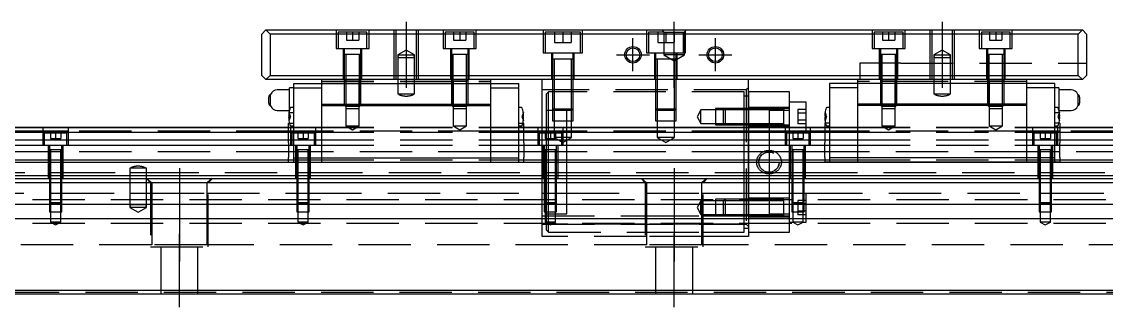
# Model space of a CAD drawing. Extents: x -9 to 1049, y -313 to 111.
# Drawn here: x 251.8 to 514.8, y -293.3 to -224.2 of the extents above; entities that cross this region are included whole.
import ezdxf

# ---------------------------------------------------------------- set-up
doc = ezdxf.new("R2010")
doc.units = 0
doc.linetypes.add('CENTER', pattern=[50.8, 31.75, -6.35, 6.35, -6.35])
doc.linetypes.add('DASHED', pattern=[19.05, 12.7, -6.35])
doc.layers.get('0').update_dxf_attribs({"linetype": 'CONTINUOUS'})
doc.layers.add('CENTER', color=1, linetype='CENTER')

msp = doc.modelspace()

# ---------------------------------------------------------------- linework, layer by layer
at = {"color": 7, "linetype": 'CONTINUOUS'}
for p, q in [((310, -227.17), (311, -226.17)), ((311, -226.17), (509, -226.17)), ((311, -226.17), (312, -227.17)), ((508, -227.17), (509, -226.17)), ((509, -226.17), (510, -227.17)), ((310, -237.17), (310, -227.17)), ((508, -227.17), (312, -227.17)), ((312, -227.17), (312, -237.17)), ((508, -237.17), (508, -227.17)), ((510, -227.17), (510, -237.17)), ((310, -237.17), (311, -238.17)), ((312, -237.17), (311, -238.17)), ((509, -238.17), (311, -238.17)), ((312, -237.17), (508, -237.17)), ((317.7, -239.17), (317.7, -240.17)), ((317.7, -239.17), (324.5, -239.17)), ((324.5, -238.17), (324.5, -239.17)), ((324.5, -239.17), (365.5, -239.17)), ((324.5, -239.17), (324.5, -244.17)), ((365.5, -239.17), (365.5, -238.17)), ((365.5, -239.17), (372.3, -239.17)), ((365.5, -244.17), (365.5, -239.17)), ((372.3, -240.17), (372.3, -239.17)), ((378, -249.67), (378, -238.17)), ((428, -249.67), (428, -238.17)), ((454.5, -239.17), (447.7, -239.17)), ((447.7, -239.17), (447.7, -240.17)), ((454.5, -238.17), (454.5, -239.17)), ((454.5, -239.17), (454.5, -244.17)), ((495.5, -239.17), (454.5, -239.17)), ((495.5, -239.17), (495.5, -238.17)), ((502.3, -239.17), (495.5, -239.17)), ((495.5, -244.17), (495.5, -239.17)), ((502.3, -240.17), (502.3, -239.17)), ((509, -238.17), (508, -237.17)), ((509, -238.17), (510, -237.17)), ((312.12, -244.56), (312.12, -241.78)), ((316.7, -240.67), (313.75, -240.67)), ((317.7, -240.17), (316.7, -240.17)), ((316.7, -245.63), (316.7, -240.17)), ((317.7, -240.17), (317.7, -257.17)), ((317.7, -240.17), (324.5, -240.17)), ((365.5, -240.17), (372.3, -240.17)), ((372.3, -257.17), (372.3, -240.17)), ((438, -241.17), (428, -241.17)), ((438, -249.67), (438, -241.17)), ((447.7, -240.17), (447.7, -257.17)), ((454.5, -240.17), (447.7, -240.17)), ((502.3, -240.17), (495.5, -240.17)), ((503.3, -240.17), (502.3, -240.17)), ((502.3, -257.17), (502.3, -240.17)), ((503.3, -240.17), (503.3, -245.63)), ((506.25, -240.67), (503.3, -240.67)), ((507.88, -241.78), (507.88, -244.56)), ((311.7, -243.92), (311.7, -242.42)), ((324.5, -244.17), (365.5, -244.17)), ((324.5, -244.17), (324.5, -244.42)), ((324.5, -244.42), (324.5, -257.17)), ((324.5, -244.42), (365.5, -244.42)), ((365.5, -244.42), (365.5, -244.17)), ((365.5, -257.17), (365.5, -244.42)), ((454.5, -244.17), (454.5, -244.42)), ((495.5, -244.17), (454.5, -244.17)), ((454.5, -244.42), (454.5, -257.17)), ((495.5, -244.42), (454.5, -244.42)), ((495.5, -244.42), (495.5, -244.17)), ((495.5, -257.17), (495.5, -244.42)), ((508.3, -242.42), (508.3, -243.92)), ((313.75, -245.67), (316.69, -245.67)), ((316.5, -247.07), (316.58, -247.07)), ((316.58, -247.07), (316.58, -247.27)), ((317.7, -244.97), (316.99, -244.97)), ((373.01, -244.97), (372.3, -244.97)), ((373.42, -247.27), (373.42, -247.07)), ((373.42, -247.07), (373.5, -247.07)), ((446.5, -247.07), (446.58, -247.07)), ((446.58, -247.07), (446.58, -247.27)), ((447.7, -244.97), (446.99, -244.97)), ((503.01, -244.97), (502.3, -244.97)), ((503.31, -245.67), (506.25, -245.67)), ((503.42, -247.27), (503.42, -247.07)), ((503.42, -247.07), (503.5, -247.07)), ((0, -249.67), (316.5, -249.67)), ((0, -249.8), (316.5, -249.8)), ((316.58, -247.27), (316.5, -247.27)), ((316.5, -251.14), (316.5, -248.74)), ((316.5, -248.74), (316.71, -248.74)), ((316.99, -249.37), (317.7, -249.37)), ((372.3, -249.37), (373.01, -249.37)), ((373.29, -248.74), (373.5, -248.74)), ((373.5, -247.27), (373.42, -247.27)), ((373.5, -251.14), (373.5, -248.74)), ((373.5, -249.67), (446.5, -249.67)), ((373.5, -249.8), (446.5, -249.8)), ((446.58, -247.27), (446.5, -247.27)), ((446.5, -248.74), (446.5, -251.14)), ((446.71, -248.74), (446.5, -248.74)), ((446.99, -249.37), (447.7, -249.37)), ((502.3, -249.37), (503.01, -249.37)), ((503.5, -248.74), (503.29, -248.74)), ((503.5, -247.27), (503.42, -247.27)), ((503.5, -248.74), (503.5, -251.14)), ((503.5, -249.67), (820, -249.67)), ((503.5, -249.8), (820, -249.8)), ((0, -250.88), (316.5, -250.88)), ((316.5, -252.7), (316.5, -251.14)), ((373.5, -250.88), (446.5, -250.88)), ((373.5, -252.7), (373.5, -251.14)), ((446.5, -251.14), (446.5, -252.7)), ((503.5, -250.88), (820, -250.88)), ((503.5, -251.14), (503.5, -252.7)), ((0, -252.75), (316.5, -252.75)), ((0, -254.1), (316.5, -254.1)), ((316.5, -253.52), (316.5, -252.7)), ((316.5, -253.52), (316.5, -257.04)), ((373.5, -253.52), (373.5, -252.7)), ((373.5, -252.75), (446.5, -252.75)), ((373.5, -253.52), (373.5, -257.04)), ((373.5, -254.1), (446.5, -254.1)), ((446.5, -252.7), (446.5, -253.52)), ((446.5, -257.04), (446.5, -253.52)), ((503.5, -252.7), (503.5, -253.52)), ((503.5, -252.75), (820, -252.75)), ((503.5, -257.04), (503.5, -253.52)), ((503.5, -254.1), (820, -254.1)), ((0, -257.58), (316.5, -257.58)), ((316.5, -258.17), (316.5, -257.04)), ((317.7, -257.17), (317.7, -258.17)), ((317.7, -257.17), (324.5, -257.17)), ((324.5, -257.17), (324.5, -258.17)), ((324.5, -257.17), (365.5, -257.17)), ((365.5, -257.17), (372.3, -257.17)), ((365.5, -258.17), (365.5, -257.17)), ((372.3, -258.17), (372.3, -257.17)), ((373.5, -258.17), (373.5, -257.04)), ((373.5, -257.58), (446.5, -257.58)), ((446.5, -257.04), (446.5, -258.17)), ((454.5, -257.17), (447.7, -257.17)), ((447.7, -257.17), (447.7, -258.17)), ((454.5, -257.17), (454.5, -258.17)), ((495.5, -257.17), (454.5, -257.17)), ((502.3, -257.17), (495.5, -257.17)), ((495.5, -258.17), (495.5, -257.17)), ((502.3, -258.17), (502.3, -257.17)), ((503.5, -257.04), (503.5, -258.17)), ((503.5, -257.58), (820, -257.58)), ((0, -258.17), (316.5, -258.17)), ((316.5, -258.17), (373.5, -258.17)), ((317.7, -258.17), (324.5, -258.17)), ((324.5, -258.17), (365.5, -258.17)), ((365.5, -258.17), (372.3, -258.17)), ((373.5, -258.17), (820, -258.17)), ((447.7, -258.17), (446.5, -258.17)), ((454.5, -258.17), (447.7, -258.17)), ((495.5, -258.17), (454.5, -258.17)), ((502.3, -258.17), (495.5, -258.17)), ((503.5, -258.17), (502.3, -258.17)), ((0, -261.37), (820, -261.37)), ((1, -262.17), (819, -262.17)), ((818, -263.17), (2, -263.17)), ((818, -268.47), (2, -268.47)), ((818, -271.87), (2, -271.87)), ((2, -289.17), (818, -289.17)), ((819, -290.17), (1, -290.17))]:
    msp.add_line(p, q, dxfattribs=at)
at = {"color": 3, "linetype": 'DASHED'}
for p, q in [((328, -226.17), (328, -230.67)), ((336, -230.67), (336, -226.17)), ((342, -226.17), (342, -238.17)), ((342.5, -226.17), (342.5, -238.17)), ((347.5, -238.17), (347.5, -226.17)), ((348, -238.17), (348, -226.17)), ((354, -226.17), (354, -230.67)), ((362, -230.67), (362, -226.17)), ((378.25, -226.17), (378.25, -231.67)), ((387.75, -231.67), (387.75, -226.17)), ((403.25, -226.17), (403.25, -231.67)), ((407, -226.17), (407.5, -226.67)), ((412.5, -226.67), (413, -226.17)), ((412.75, -231.67), (412.75, -226.17)), ((458, -226.17), (458, -230.67)), ((466, -230.67), (466, -226.17)), ((472, -226.17), (472, -238.17)), ((472.5, -226.17), (472.5, -238.17)), ((477.5, -238.17), (477.5, -226.17)), ((478, -238.17), (478, -226.17)), ((484, -226.17), (484, -230.67)), ((492, -230.67), (492, -226.17)), ((328.5, -226.67), (328.5, -230.67)), ((335.5, -226.67), (328.5, -226.67)), ((330.5, -226.67), (330.5, -228.67)), ((330.5, -228.67), (332, -228.67)), ((332, -226.67), (332, -228.67)), ((332, -228.67), (333.5, -228.67)), ((333.5, -226.67), (333.5, -228.67)), ((335.5, -230.67), (335.5, -226.67)), ((354.5, -226.67), (354.5, -230.67)), ((361.5, -226.67), (354.5, -226.67)), ((356.5, -226.67), (356.5, -228.67)), ((356.5, -228.67), (358, -228.67)), ((358, -226.67), (358, -228.67)), ((358, -228.67), (359.5, -228.67)), ((359.5, -226.67), (359.5, -228.67)), ((361.5, -230.67), (361.5, -226.67)), ((378.75, -226.67), (378.75, -231.67)), ((387.25, -226.67), (378.75, -226.67)), ((381, -226.67), (381, -229.17)), ((383, -226.67), (383, -229.17)), ((385, -226.67), (385, -229.17)), ((387.25, -231.67), (387.25, -226.67)), ((403.75, -226.67), (403.75, -231.67)), ((407.5, -226.67), (403.75, -226.67)), ((406, -226.67), (406, -229.17)), ((407.5, -226.67), (407.5, -232.17)), ((407.5, -226.67), (412.5, -226.67)), ((408, -226.67), (408, -229.17)), ((410, -226.67), (410, -229.17)), ((412.25, -231.67), (412.25, -226.67)), ((412.5, -232.17), (412.5, -226.67)), ((458.5, -226.67), (458.5, -230.67)), ((465.5, -226.67), (458.5, -226.67)), ((460.5, -226.67), (460.5, -228.67)), ((460.5, -228.67), (462, -228.67)), ((462, -226.67), (462, -228.67)), ((462, -228.67), (463.5, -228.67)), ((463.5, -226.67), (463.5, -228.67)), ((465.5, -230.67), (465.5, -226.67)), ((484.5, -226.67), (484.5, -230.67)), ((491.5, -226.67), (484.5, -226.67)), ((486.5, -226.67), (486.5, -228.67)), ((486.5, -228.67), (488, -228.67)), ((488, -226.67), (488, -228.67)), ((488, -228.67), (489.5, -228.67)), ((489.5, -226.67), (489.5, -228.67)), ((491.5, -230.67), (491.5, -226.67)), ((328, -230.67), (336, -230.67)), ((329.75, -230.67), (329.75, -238.17)), ((330, -230.67), (330, -232.07)), ((334, -232.07), (334, -230.67)), ((334.25, -238.17), (334.25, -230.67)), ((345, -231.02), (343, -232.17)), ((347, -232.17), (345, -231.02)), ((354, -230.67), (362, -230.67)), ((355.75, -230.67), (355.75, -238.17)), ((356, -230.67), (356, -232.07)), ((360, -232.07), (360, -230.67)), ((360.25, -238.17), (360.25, -230.67)), ((381, -229.17), (383, -229.17)), ((383, -229.17), (385, -229.17)), ((406, -229.17), (408, -229.17)), ((408, -229.17), (410, -229.17)), ((458, -230.67), (466, -230.67)), ((459.75, -230.67), (459.75, -238.17)), ((460, -230.67), (460, -232.07)), ((464, -232.07), (464, -230.67)), ((464.25, -238.17), (464.25, -230.67)), ((475, -231.02), (473, -232.17)), ((477, -232.17), (475, -231.02)), ((484, -230.67), (492, -230.67)), ((485.75, -230.67), (485.75, -238.17)), ((486, -230.67), (486, -232.07)), ((490, -232.07), (490, -230.67)), ((490.25, -238.17), (490.25, -230.67)), ((334, -232.07), (330, -232.07)), ((334, -232.07), (330, -232.07)), ((334, -232.07), (330, -232.07)), ((334, -232.07), (330, -232.07)), ((330, -232.07), (330, -232.08)), ((330, -232.07), (330, -238.17)), ((330, -232.07), (330, -232.07)), ((330.35, -232.07), (330.35, -238.17)), ((333.65, -238.17), (333.65, -232.07)), ((334, -232.08), (334, -232.07)), ((334, -232.07), (334, -232.07)), ((334, -238.17), (334, -232.07)), ((343, -232.17), (343, -232.8)), ((343.17, -232.17), (343, -232.8)), ((343, -232.17), (347, -232.17)), ((343, -232.8), (343, -238.17)), ((343, -232.8), (347, -232.8)), ((347, -232.8), (346.83, -232.17)), ((347, -232.8), (347, -232.17)), ((347, -238.17), (347, -232.8)), ((360, -232.07), (356, -232.07)), ((360, -232.07), (356, -232.07)), ((360, -232.07), (356, -232.07)), ((360, -232.07), (356, -232.07)), ((356, -232.07), (356, -238.17)), ((356, -232.07), (356, -232.07)), ((356, -232.07), (356, -232.08)), ((356.35, -232.07), (356.35, -238.17)), ((359.65, -238.17), (359.65, -232.07)), ((360, -232.07), (360, -232.07)), ((360, -238.17), (360, -232.07)), ((360, -232.08), (360, -232.07)), ((378.25, -231.67), (387.75, -231.67)), ((380.25, -231.67), (380.25, -238.17)), ((380.5, -231.67), (380.5, -233.27)), ((385.5, -233.27), (380.5, -233.27)), ((385.5, -233.27), (380.5, -233.27)), ((380.5, -233.27), (380.5, -238.17)), ((380.5, -233.27), (380.5, -233.27)), ((380.5, -233.27), (380.5, -233.28)), ((380.9, -233.27), (380.9, -238.17)), ((380.9, -233.27), (380.9, -238.17)), ((385.1, -238.17), (385.1, -233.27)), ((385.1, -238.17), (385.1, -233.27)), ((385.5, -233.27), (385.5, -231.67)), ((385.5, -233.27), (385.5, -233.27)), ((385.5, -238.17), (385.5, -233.27)), ((385.5, -233.28), (385.5, -233.27)), ((385.75, -238.17), (385.75, -231.67)), ((403.25, -231.67), (412.75, -231.67)), ((405.25, -231.67), (405.25, -238.17)), ((405.5, -231.67), (405.5, -233.27)), ((410.5, -233.27), (405.5, -233.27)), ((410.5, -233.27), (405.5, -233.27)), ((410.5, -233.27), (405.5, -233.27)), ((405.5, -233.27), (405.5, -238.17)), ((405.5, -233.27), (405.5, -233.27)), ((405.5, -233.27), (405.5, -233.28)), ((405.9, -233.27), (405.9, -238.17)), ((407.5, -232.17), (410, -233.61)), ((412.5, -232.17), (407.5, -232.17)), ((410, -233.61), (412.5, -232.17)), ((410.1, -238.17), (410.1, -233.27)), ((410.5, -233.27), (410.5, -231.67)), ((410.5, -233.27), (410.5, -233.27)), ((410.5, -238.17), (410.5, -233.27)), ((410.5, -233.28), (410.5, -233.27)), ((410.75, -238.17), (410.75, -231.67)), ((464, -232.07), (460, -232.07)), ((464, -232.07), (460, -232.07)), ((464, -232.07), (460, -232.07)), ((464, -232.07), (460, -232.07)), ((460, -232.07), (460, -232.08)), ((460, -232.07), (460, -238.17)), ((460, -232.07), (460, -232.07)), ((460.35, -232.07), (460.35, -238.17)), ((463.65, -238.17), (463.65, -232.07)), ((464, -232.08), (464, -232.07)), ((464, -232.07), (464, -232.07)), ((464, -238.17), (464, -232.07)), ((473, -232.17), (473, -232.8)), ((473.17, -232.17), (473, -232.8)), ((473, -232.17), (477, -232.17)), ((473, -232.8), (473, -238.17)), ((473, -232.8), (477, -232.8)), ((477, -232.8), (476.83, -232.17)), ((477, -232.8), (477, -232.17)), ((477, -238.17), (477, -232.8)), ((490, -232.07), (486, -232.07)), ((490, -232.07), (486, -232.07)), ((490, -232.07), (486, -232.07)), ((486, -232.07), (486, -238.17)), ((486, -232.07), (486, -232.07)), ((486, -232.07), (486, -232.08)), ((486.35, -232.07), (486.35, -238.17)), ((486.35, -232.07), (486.35, -238.17)), ((489.65, -238.17), (489.65, -232.07)), ((489.65, -238.17), (489.65, -232.07)), ((490, -232.07), (490, -232.07)), ((490, -238.17), (490, -232.07)), ((490, -232.08), (490, -232.07)), ((465, -234.17), (455, -234.17)), ((455, -234.17), (455, -238.17)), ((465, -234.17), (510, -234.17)), ((324.5, -238.17), (365.5, -238.17)), ((324.5, -238.67), (365.5, -238.67)), ((330, -238.17), (330, -244.32)), ((330, -238.17), (330.38, -238.55)), ((330, -238.17), (334, -238.17)), ((330.35, -238.17), (330.35, -244.67)), ((330.38, -238.55), (330.38, -245.17)), ((330.38, -238.55), (333.62, -238.55)), ((333.62, -238.55), (334, -238.17)), ((333.62, -245.17), (333.62, -238.55)), ((333.65, -244.67), (333.65, -238.17)), ((334, -244.32), (334, -238.17)), ((343, -238.17), (343, -241.67)), ((347, -241.67), (347, -238.17)), ((356, -238.17), (356, -244.32)), ((356, -238.17), (356.38, -238.55)), ((356, -238.17), (360, -238.17)), ((356.35, -238.17), (356.35, -244.67)), ((356.38, -238.55), (356.38, -245.17)), ((356.38, -238.55), (359.62, -238.55)), ((359.62, -238.55), (360, -238.17)), ((359.62, -245.17), (359.62, -238.55)), ((359.65, -244.67), (359.65, -238.17)), ((360, -244.32), (360, -238.17)), ((380.5, -238.17), (380.5, -245.27)), ((380.5, -238.17), (380.5, -245.27)), ((380.9, -238.17), (380.9, -245.67)), ((380.9, -238.17), (380.9, -245.67)), ((385.1, -245.67), (385.1, -238.17)), ((385.1, -245.67), (385.1, -238.17)), ((385.5, -245.27), (385.5, -238.17)), ((385.5, -245.27), (385.5, -238.17)), ((405.5, -238.17), (405.5, -245.27)), ((405.5, -238.17), (405.5, -245.27)), ((405.9, -238.17), (405.9, -245.67)), ((410.1, -245.67), (410.1, -238.17)), ((410.5, -245.27), (410.5, -238.17)), ((410.5, -245.27), (410.5, -238.17)), ((495.5, -238.17), (454.5, -238.17)), ((495.5, -238.67), (454.5, -238.67)), ((460, -238.17), (460, -244.32)), ((460, -238.17), (460.38, -238.55)), ((460, -238.17), (464, -238.17)), ((460.35, -238.17), (460.35, -244.67)), ((460.38, -238.55), (460.38, -245.17)), ((460.38, -238.55), (463.62, -238.55)), ((463.62, -238.55), (464, -238.17)), ((463.62, -245.17), (463.62, -238.55)), ((463.65, -244.67), (463.65, -238.17)), ((464, -244.32), (464, -238.17)), ((473, -238.17), (473, -241.67)), ((477, -241.67), (477, -238.17)), ((486, -238.17), (486, -244.32)), ((486, -238.17), (486.38, -238.55)), ((486, -238.17), (490, -238.17)), ((486.35, -238.17), (486.35, -244.67)), ((486.35, -238.17), (486.35, -244.67)), ((486.38, -238.55), (486.38, -245.17)), ((486.38, -238.55), (489.62, -238.55)), ((489.62, -238.55), (490, -238.17)), ((489.62, -245.17), (489.62, -238.55)), ((489.65, -244.67), (489.65, -238.17)), ((489.65, -244.67), (489.65, -238.17)), ((490, -244.32), (490, -238.17)), ((343, -241.67), (347, -241.67)), ((427.5, -240.67), (378, -240.67)), ((379.5, -241.17), (379, -241.67)), ((379, -249.67), (379, -241.67)), ((380.5, -241.17), (379.5, -241.17)), ((379.5, -249.67), (379.5, -241.17)), ((380.9, -241.17), (380.5, -241.17)), ((385.1, -241.17), (380.9, -241.17)), ((385.5, -241.17), (385.1, -241.17)), ((427, -241.17), (385.5, -241.17)), ((427, -244.42), (427, -241.17)), ((428, -240.17), (427.5, -240.67)), ((427.5, -240.67), (427.5, -273.18)), ((428, -241.17), (428, -249.67)), ((473, -241.67), (477, -241.67)), ((330, -244.32), (330.35, -244.67)), ((330, -244.32), (334, -244.32)), ((333.65, -244.67), (334, -244.32)), ((344.94, -242.17), (345.06, -242.17)), ((356, -244.32), (356.35, -244.67)), ((356, -244.32), (360, -244.32)), ((359.65, -244.67), (360, -244.32)), ((428, -242.17), (427, -242.17)), ((427, -244.82), (427, -244.42)), ((442, -243.67), (438, -243.67)), ((442, -249.67), (442, -243.67)), ((460, -244.32), (460.35, -244.67)), ((460, -244.32), (464, -244.32)), ((463.65, -244.67), (464, -244.32)), ((474.94, -242.17), (475.06, -242.17)), ((486, -244.32), (486.35, -244.67)), ((486, -244.32), (490, -244.32)), ((489.65, -244.67), (490, -244.32)), ((316.58, -246.17), (316.9, -247.07)), ((316.9, -247.07), (316.58, -247.07)), ((316.69, -245.67), (316.7, -245.67)), ((316.7, -246.17), (316.7, -245.63)), ((316.7, -246.17), (317.7, -246.17)), ((316.9, -247.07), (316.94, -247.17)), ((316.9, -247.27), (316.94, -247.17)), ((333.65, -244.67), (330.35, -244.67)), ((330.38, -245.17), (330.38, -249.37)), ((330.38, -245.17), (333.62, -245.17)), ((333.62, -249.37), (333.62, -245.17)), ((359.65, -244.67), (356.35, -244.67)), ((356.38, -245.17), (356.38, -249.37)), ((356.38, -245.17), (359.62, -245.17)), ((359.62, -249.37), (359.62, -245.17)), ((373.1, -247.07), (373.06, -247.17)), ((373.1, -247.27), (373.06, -247.17)), ((373.42, -246.17), (373.1, -247.07)), ((373.42, -247.07), (373.1, -247.07)), ((380.9, -245.67), (379, -245.67)), ((380.5, -245.27), (380.5, -248.17)), ((380.5, -245.27), (380.9, -245.67)), ((380.5, -245.27), (385.5, -245.27)), ((380.9, -245.67), (380.9, -248.17)), ((385.1, -245.67), (380.9, -245.67)), ((384, -258.17), (384, -245.67)), ((385.1, -245.67), (385.5, -245.27)), ((385.1, -248.17), (385.1, -245.67)), ((385.5, -248.17), (385.5, -245.27)), ((405.5, -245.27), (405.5, -248.17)), ((405.5, -245.27), (405.9, -245.67)), ((405.5, -245.27), (410.5, -245.27)), ((405.9, -245.67), (405.9, -248.17)), ((410.1, -245.67), (405.9, -245.67)), ((410.1, -245.67), (410.5, -245.27)), ((410.1, -248.17), (410.1, -245.67)), ((410.5, -248.17), (410.5, -245.27)), ((416.5, -245.52), (415.55, -247.17)), ((415.55, -247.17), (416.5, -248.82)), ((416.5, -248.82), (416.5, -245.52)), ((420, -245.52), (416.5, -245.52)), ((420, -245.17), (420, -249.17)), ((422.35, -245.17), (420, -245.17)), ((422, -245.52), (420, -245.52)), ((422.35, -245.17), (422, -245.52)), ((422, -248.82), (422, -245.52)), ((428, -245.52), (422, -245.52)), ((422.35, -245.17), (422.35, -249.17)), ((428, -245.17), (422.35, -245.17)), ((428, -245.17), (422.35, -245.17)), ((427, -249.02), (427, -244.82)), ((438, -244.92), (428, -244.92)), ((436.6, -245.17), (428, -245.17)), ((436.6, -245.52), (428, -245.52)), ((438, -245.67), (433, -245.67)), ((433, -245.67), (433, -255.71)), ((436.6, -245.17), (436.59, -245.17)), ((436.6, -247.03), (436.6, -245.17)), ((436.6, -247.17), (436.6, -245.17)), ((436.6, -249.17), (436.6, -245.17)), ((436.6, -245.17), (436.6, -245.39)), ((436.6, -245.39), (436.6, -245.17)), ((438, -245.17), (436.6, -245.17)), ((436.6, -245.17), (436.6, -245.17)), ((436.6, -246.97), (436.6, -245.39)), ((440, -245.44), (440, -246.3)), ((442, -245.44), (440, -245.44)), ((440, -246.3), (440, -248.04)), ((442, -246.3), (440, -246.3)), ((446.58, -246.17), (446.9, -247.07)), ((446.9, -247.07), (446.58, -247.07)), ((446.9, -247.07), (446.94, -247.17)), ((446.9, -247.27), (446.94, -247.17)), ((463.65, -244.67), (460.35, -244.67)), ((460.38, -245.17), (460.38, -249.37)), ((460.38, -245.17), (463.62, -245.17)), ((463.62, -249.37), (463.62, -245.17)), ((489.65, -244.67), (486.35, -244.67)), ((486.38, -245.17), (486.38, -249.37)), ((486.38, -245.17), (489.62, -245.17)), ((489.62, -249.37), (489.62, -245.17)), ((502.3, -246.17), (503.3, -246.17)), ((503.1, -247.07), (503.06, -247.17)), ((503.1, -247.27), (503.06, -247.17)), ((503.42, -246.17), (503.1, -247.07)), ((503.42, -247.07), (503.1, -247.07)), ((503.3, -245.63), (503.3, -246.17)), ((503.3, -245.67), (503.31, -245.67)), ((257, -254.17), (257, -249.67)), ((263, -249.67), (263, -254.17)), ((316.5, -249.67), (317.7, -249.67)), ((316.5, -249.8), (317.7, -249.8)), ((316.9, -247.27), (316.58, -248.17)), ((316.9, -247.27), (316.58, -247.27)), ((316.71, -248.74), (317.7, -248.74)), ((317, -254.17), (317, -249.67)), ((317.7, -249.67), (324.5, -249.67)), ((317.7, -249.8), (324.5, -249.8)), ((323, -249.67), (323, -254.17)), ((324.5, -249.67), (365.5, -249.67)), ((324.5, -249.8), (365.5, -249.8)), ((330.38, -249.37), (332, -250.31)), ((330.38, -249.37), (333.62, -249.37)), ((332, -250.31), (333.62, -249.37)), ((356.38, -249.37), (358, -250.31)), ((356.38, -249.37), (359.62, -249.37)), ((358, -250.31), (359.62, -249.37)), ((365.5, -249.67), (372.3, -249.67)), ((365.5, -249.8), (372.3, -249.8)), ((372.3, -248.74), (373.29, -248.74)), ((372.3, -249.67), (373.5, -249.67)), ((372.3, -249.8), (373.5, -249.8)), ((373.1, -247.27), (373.42, -248.17)), ((373.42, -247.27), (373.1, -247.27)), ((377, -254.17), (377, -249.67)), ((378, -251.17), (378, -249.67)), ((379, -251.17), (379, -249.67)), ((379.5, -251.17), (379.5, -249.67)), ((380.5, -248.17), (385.5, -248.17)), ((380.9, -248.17), (380.9, -252.17)), ((383, -249.67), (383, -254.17)), ((385.1, -252.17), (385.1, -248.17)), ((405.5, -248.17), (410.5, -248.17)), ((405.9, -248.17), (405.9, -252.17)), ((410.1, -252.17), (410.1, -248.17)), ((416.5, -248.82), (420, -248.82)), ((420, -248.82), (422, -248.82)), ((420, -249.17), (422.35, -249.17)), ((422, -248.82), (428, -248.82)), ((422, -248.82), (422.35, -249.17)), ((422.35, -249.17), (428, -249.17)), ((422.35, -249.17), (428, -249.17)), ((427, -249.42), (427, -249.02)), ((427, -249.67), (427, -249.42)), ((427, -262.17), (427, -249.67)), ((428, -248.82), (436.6, -248.82)), ((428, -249.17), (436.6, -249.17)), ((428, -249.42), (438, -249.42)), ((428, -252.85), (428, -249.67)), ((428, -249.67), (428, -252.85)), ((436.59, -249.17), (436.6, -249.17)), ((436.6, -249.17), (436.6, -247.31)), ((436.6, -248.95), (436.6, -247.37)), ((436.6, -249.17), (436.6, -248.95)), ((436.6, -248.95), (436.6, -249.17)), ((436.6, -249.17), (436.6, -249.17)), ((436.6, -249.17), (438, -249.17)), ((436.6, -249.17), (436.6, -249.17)), ((437, -254.17), (437, -249.67)), ((438, -251.17), (438, -249.67)), ((440, -248.04), (440, -248.9)), ((442, -248.04), (440, -248.04)), ((442, -248.9), (440, -248.9)), ((442, -250.67), (442, -249.67)), ((443, -249.67), (443, -254.17)), ((446.5, -249.67), (447.7, -249.67)), ((446.5, -249.8), (447.7, -249.8)), ((446.9, -247.27), (446.58, -248.17)), ((446.9, -247.27), (446.58, -247.27)), ((447.7, -248.74), (446.71, -248.74)), ((447.7, -249.67), (454.5, -249.67)), ((447.7, -249.8), (454.5, -249.8)), ((454.5, -249.67), (495.5, -249.67)), ((454.5, -249.8), (495.5, -249.8)), ((460.38, -249.37), (462, -250.31)), ((460.38, -249.37), (463.62, -249.37)), ((462, -250.31), (463.62, -249.37)), ((486.38, -249.37), (488, -250.31)), ((486.38, -249.37), (489.62, -249.37)), ((488, -250.31), (489.62, -249.37)), ((495.5, -249.67), (502.3, -249.67)), ((495.5, -249.8), (502.3, -249.8)), ((497, -254.17), (497, -249.67)), ((503.29, -248.74), (502.3, -248.74)), ((502.3, -249.67), (503.5, -249.67)), ((502.3, -249.8), (503.5, -249.8)), ((503, -249.67), (503, -254.17)), ((503.1, -247.27), (503.42, -248.17)), ((503.42, -247.27), (503.1, -247.27)), ((257, -250.67), (203, -250.67)), ((263, -250.67), (257, -250.67)), ((257.25, -251.17), (257.25, -254.17)), ((262.75, -251.17), (257.25, -251.17)), ((258.75, -251.17), (258.75, -252.47)), ((258.75, -252.47), (260, -252.47)), ((260, -251.17), (260, -252.47)), ((260, -252.47), (261.25, -252.47)), ((261.25, -251.17), (261.25, -252.47)), ((262.75, -254.17), (262.75, -251.17)), ((316.5, -250.67), (263, -250.67)), ((317, -250.67), (316.5, -250.67)), ((316.5, -250.88), (317.7, -250.88)), ((317.7, -250.67), (317, -250.67)), ((317.25, -251.17), (317.25, -254.17)), ((317.7, -251.17), (317.25, -251.17)), ((323, -250.67), (317.7, -250.67)), ((317.7, -250.88), (324.5, -250.88)), ((322.75, -251.17), (317.7, -251.17)), ((318.75, -251.17), (318.75, -252.47)), ((318.75, -252.47), (320, -252.47)), ((320, -251.17), (320, -252.47)), ((320, -252.47), (321.25, -252.47)), ((321.25, -251.17), (321.25, -252.47)), ((322.75, -254.17), (322.75, -251.17)), ((324.5, -250.67), (323, -250.67)), ((365.5, -250.67), (324.5, -250.67)), ((324.5, -250.88), (365.5, -250.88)), ((372.3, -250.67), (365.5, -250.67)), ((365.5, -250.88), (372.3, -250.88)), ((373.5, -250.67), (372.3, -250.67)), ((372.3, -250.88), (373.5, -250.88)), ((377, -250.67), (373.5, -250.67)), ((378, -250.67), (377, -250.67)), ((377.25, -251.17), (377.25, -254.17)), ((382.75, -251.17), (377.25, -251.17)), ((379, -250.67), (378, -250.67)), ((378, -254.17), (378, -251.17)), ((378.75, -251.17), (378.75, -252.47)), ((378.75, -252.47), (380, -252.47)), ((383, -250.67), (379, -250.67)), ((379, -254.17), (379, -251.17)), ((379.5, -254.17), (379.5, -251.17)), ((380, -251.17), (380, -252.47)), ((380, -252.47), (381.25, -252.47)), ((380.9, -252.17), (383, -253.38)), ((385.1, -252.17), (380.9, -252.17)), ((381.25, -251.17), (381.25, -252.47)), ((382.75, -254.17), (382.75, -251.17)), ((384, -250.67), (383, -250.67)), ((383, -253.38), (385.1, -252.17)), ((427, -250.67), (384, -250.67)), ((405.9, -252.17), (408, -253.38)), ((410.1, -252.17), (405.9, -252.17)), ((408, -253.38), (410.1, -252.17)), ((428, -250.67), (427, -250.67)), ((433, -250.67), (428, -250.67)), ((437, -250.67), (433, -250.67)), ((438, -250.67), (437, -250.67)), ((437.25, -251.17), (437.25, -254.17)), ((442.75, -251.17), (437.25, -251.17)), ((443, -250.67), (438, -250.67)), ((438, -254.17), (438, -251.17)), ((438.75, -251.17), (438.75, -252.47)), ((438.75, -252.47), (440, -252.47)), ((440, -251.17), (440, -252.47)), ((440, -252.47), (441.25, -252.47)), ((441.25, -251.17), (441.25, -252.47)), ((442.75, -254.17), (442.75, -251.17)), ((446.5, -250.67), (443, -250.67)), ((447.7, -250.67), (446.5, -250.67)), ((446.5, -250.88), (447.7, -250.88)), ((454.5, -250.67), (447.7, -250.67)), ((447.7, -250.88), (454.5, -250.88)), ((495.5, -250.67), (454.5, -250.67)), ((454.5, -250.88), (495.5, -250.88)), ((497, -250.67), (495.5, -250.67)), ((495.5, -250.88), (502.3, -250.88)), ((502.3, -250.67), (497, -250.67)), ((497.25, -251.17), (497.25, -254.17)), ((502.3, -251.17), (497.25, -251.17)), ((498.75, -251.17), (498.75, -252.47)), ((498.75, -252.47), (500, -252.47)), ((500, -251.17), (500, -252.47)), ((500, -252.47), (501.25, -252.47)), ((501.25, -251.17), (501.25, -252.47)), ((503, -250.67), (502.3, -250.67)), ((502.3, -250.88), (503.5, -250.88)), ((502.75, -251.17), (502.3, -251.17)), ((502.75, -254.17), (502.75, -251.17)), ((503.5, -250.67), (503, -250.67)), ((557, -250.67), (503.5, -250.67)), ((263, -254.17), (257, -254.17)), ((258.25, -262.17), (258.25, -254.17)), ((258.5, -254.17), (258.5, -255.17)), ((261.5, -255.17), (261.5, -254.17)), ((261.75, -254.17), (261.75, -262.17)), ((316.5, -252.75), (317.7, -252.75)), ((316.5, -254.1), (317.7, -254.1)), ((323, -254.17), (317, -254.17)), ((317.7, -252.75), (324.5, -252.75)), ((317.7, -254.1), (324.5, -254.1)), ((318.25, -258.17), (318.25, -254.17)), ((318.5, -254.17), (318.5, -255.17)), ((321.5, -255.17), (321.5, -254.17)), ((321.75, -254.17), (321.75, -258.17)), ((324.5, -252.75), (365.5, -252.75)), ((324.5, -254.1), (365.5, -254.1)), ((365.5, -252.75), (372.3, -252.75)), ((365.5, -254.1), (372.3, -254.1)), ((372.3, -252.75), (373.5, -252.75)), ((372.3, -254.1), (373.5, -254.1)), ((383, -254.17), (377, -254.17)), ((378, -262.17), (378, -254.17)), ((378.25, -262.17), (378.25, -254.17)), ((378.5, -254.17), (378.5, -255.17)), ((379, -255.17), (379, -254.17)), ((379.5, -255.17), (379.5, -254.17)), ((381.5, -255.17), (381.5, -254.17)), ((381.75, -254.17), (381.75, -262.17)), ((428, -262.17), (428, -252.85)), ((428, -252.85), (428, -262.17)), ((443, -254.17), (437, -254.17)), ((438, -262.17), (438, -254.17)), ((438.25, -262.17), (438.25, -254.17)), ((438.5, -254.17), (438.5, -255.17)), ((441.5, -255.17), (441.5, -254.17)), ((441.75, -254.17), (441.75, -262.17)), ((446.5, -252.75), (447.7, -252.75)), ((446.5, -254.1), (447.7, -254.1)), ((447.7, -252.75), (454.5, -252.75)), ((447.7, -254.1), (454.5, -254.1)), ((454.5, -252.75), (495.5, -252.75)), ((454.5, -254.1), (495.5, -254.1)), ((495.5, -252.75), (502.3, -252.75)), ((495.5, -254.1), (502.3, -254.1)), ((503, -254.17), (497, -254.17)), ((498.25, -258.17), (498.25, -254.17)), ((498.5, -254.17), (498.5, -255.17)), ((501.5, -255.17), (501.5, -254.17)), ((501.75, -254.17), (501.75, -258.17)), ((502.3, -252.75), (503.5, -252.75)), ((502.3, -254.1), (503.5, -254.1)), ((258.25, -255.67), (201.75, -255.67)), ((258.5, -255.67), (258.25, -255.67)), ((258.5, -255.16), (258.5, -255.17)), ((258.5, -255.17), (258.5, -262.17)), ((258.5, -255.17), (258.5, -255.17)), ((260, -255.17), (258.5, -255.17)), ((258.75, -255.67), (258.5, -255.67)), ((258.75, -255.17), (258.75, -262.17)), ((261.25, -255.67), (258.75, -255.67)), ((261.5, -255.17), (260, -255.17)), ((261.25, -262.17), (261.25, -255.17)), ((261.5, -255.67), (261.25, -255.67)), ((261.5, -255.17), (261.5, -255.16)), ((261.5, -262.17), (261.5, -255.17)), ((261.5, -255.17), (261.5, -255.17)), ((261.75, -255.67), (261.5, -255.67)), ((316.5, -255.67), (261.75, -255.67)), ((317.7, -255.67), (316.5, -255.67)), ((316.5, -257.58), (317.7, -257.58)), ((318.25, -255.67), (317.7, -255.67)), ((317.7, -257.58), (324.5, -257.58)), ((318.5, -255.67), (318.25, -255.67)), ((318.5, -255.16), (318.5, -255.17)), ((318.5, -255.17), (318.5, -258.17)), ((318.5, -255.17), (318.5, -255.17)), ((320, -255.17), (318.5, -255.17)), ((318.75, -255.67), (318.5, -255.67)), ((318.75, -255.17), (318.75, -258.17)), ((321.25, -255.67), (318.75, -255.67)), ((321.5, -255.17), (320, -255.17)), ((321.25, -258.17), (321.25, -255.17)), ((321.5, -255.67), (321.25, -255.67)), ((321.5, -255.17), (321.5, -255.16)), ((321.5, -258.17), (321.5, -255.17)), ((321.5, -255.17), (321.5, -255.17)), ((321.75, -255.67), (321.5, -255.67)), ((324.5, -255.67), (321.75, -255.67)), ((365.5, -255.67), (324.5, -255.67)), ((324.5, -257.58), (365.5, -257.58)), ((372.3, -255.67), (365.5, -255.67)), ((365.5, -257.58), (372.3, -257.58)), ((373.5, -255.67), (372.3, -255.67)), ((372.3, -257.58), (373.5, -257.58)), ((378, -255.67), (373.5, -255.67)), ((378.25, -255.67), (378, -255.67)), ((378.5, -255.67), (378.25, -255.67)), ((378.5, -255.16), (378.5, -255.17)), ((380, -255.17), (378.5, -255.17)), ((378.5, -255.17), (378.5, -262.17)), ((378.5, -255.17), (378.5, -255.17)), ((381.5, -255.17), (378.5, -255.17)), ((378.75, -255.67), (378.5, -255.67)), ((378.75, -255.17), (378.75, -262.17)), ((379, -255.67), (378.75, -255.67)), ((379, -258.17), (379, -255.17)), ((381.25, -255.67), (379, -255.67)), ((379.5, -258.17), (379.5, -255.17)), ((381.5, -255.17), (380, -255.17)), ((381.25, -262.17), (381.25, -255.17)), ((381.5, -255.67), (381.25, -255.67)), ((381.5, -255.17), (381.5, -255.16)), ((381.5, -262.17), (381.5, -255.17)), ((381.5, -255.17), (381.5, -255.17)), ((381.75, -255.67), (381.5, -255.67)), ((427, -255.67), (381.75, -255.67)), ((428, -255.67), (427, -255.67)), ((438, -255.67), (428, -255.67)), ((430.02, -257.84), (430.04, -257.73)), ((430.04, -257.73), (430.06, -257.62)), ((430.06, -257.62), (430.08, -257.5)), ((430.08, -257.5), (430.11, -257.39)), ((430.11, -257.39), (430.15, -257.28)), ((430.15, -257.28), (430.19, -257.17)), ((430.19, -257.17), (430.24, -257.06)), ((430.24, -257.06), (430.3, -256.93)), ((430.3, -256.93), (430.37, -256.8)), ((430.37, -256.8), (430.44, -256.68)), ((430.44, -256.68), (430.52, -256.56)), ((430.52, -256.56), (430.61, -256.45)), ((430.61, -256.45), (430.7, -256.34)), ((430.7, -256.34), (430.8, -256.23)), ((430.8, -256.23), (430.9, -256.13)), ((430.9, -256.13), (431.01, -256.03)), ((431.01, -256.03), (431.12, -255.94)), ((431.12, -255.94), (431.24, -255.86)), ((431.24, -255.86), (431.36, -255.78)), ((431.36, -255.78), (431.48, -255.71)), ((431.48, -255.71), (431.61, -255.64)), ((431.61, -255.64), (431.74, -255.58)), ((431.74, -255.58), (431.87, -255.52)), ((431.87, -255.52), (432.01, -255.47)), ((432.01, -255.47), (432.15, -255.43)), ((432.15, -255.43), (432.29, -255.4)), ((432.29, -255.4), (432.43, -255.37)), ((432.43, -255.37), (432.57, -255.34)), ((432.57, -255.34), (432.71, -255.33)), ((432.71, -255.33), (432.85, -255.32)), ((432.85, -255.32), (433, -255.31)), ((433, -255.31), (433.15, -255.32)), ((433, -255.71), (433, -260.62)), ((433.15, -255.32), (433.29, -255.33)), ((433.29, -255.33), (433.43, -255.34)), ((433.43, -255.34), (433.57, -255.37)), ((433.57, -255.37), (433.71, -255.4)), ((433.71, -255.4), (433.85, -255.43)), ((433.85, -255.43), (433.99, -255.47)), ((433.99, -255.47), (434.13, -255.52)), ((434.13, -255.52), (434.26, -255.58)), ((434.26, -255.58), (434.39, -255.64)), ((434.39, -255.64), (434.52, -255.71)), ((434.52, -255.71), (434.64, -255.78)), ((434.64, -255.78), (434.76, -255.86)), ((434.76, -255.86), (434.88, -255.94)), ((434.88, -255.94), (434.99, -256.03)), ((434.99, -256.03), (435.1, -256.13)), ((435.1, -256.13), (435.2, -256.23)), ((435.2, -256.23), (435.3, -256.34)), ((435.3, -256.34), (435.39, -256.45)), ((435.39, -256.45), (435.48, -256.56)), ((435.48, -256.56), (435.54, -256.66)), ((435.54, -256.66), (435.6, -256.75)), ((435.6, -256.75), (435.66, -256.85)), ((435.66, -256.85), (435.71, -256.95)), ((435.71, -256.95), (435.76, -257.06)), ((435.76, -257.06), (435.81, -257.17)), ((435.81, -257.17), (435.85, -257.28)), ((435.85, -257.28), (435.89, -257.39)), ((435.89, -257.39), (435.92, -257.5)), ((435.92, -257.5), (435.94, -257.62)), ((435.94, -257.62), (435.97, -257.76)), ((435.97, -257.76), (435.99, -257.89)), ((438.25, -255.67), (438, -255.67)), ((438.5, -255.67), (438.25, -255.67)), ((438.5, -255.16), (438.5, -255.17)), ((438.5, -255.17), (438.5, -262.17)), ((438.5, -255.17), (438.5, -255.17)), ((440, -255.17), (438.5, -255.17)), ((438.75, -255.67), (438.5, -255.67)), ((438.75, -255.17), (438.75, -262.17)), ((441.25, -255.67), (438.75, -255.67)), ((441.5, -255.17), (440, -255.17)), ((441.25, -262.17), (441.25, -255.17)), ((441.5, -255.67), (441.25, -255.67)), ((441.5, -255.17), (441.5, -255.16)), ((441.5, -262.17), (441.5, -255.17)), ((441.5, -255.17), (441.5, -255.17)), ((441.75, -255.67), (441.5, -255.67)), ((446.5, -255.67), (441.75, -255.67)), ((447.7, -255.67), (446.5, -255.67)), ((446.5, -257.58), (447.7, -257.58)), ((454.5, -255.67), (447.7, -255.67)), ((447.7, -257.58), (454.5, -257.58)), ((495.5, -255.67), (454.5, -255.67)), ((454.5, -257.58), (495.5, -257.58)), ((498.25, -255.67), (495.5, -255.67)), ((495.5, -257.58), (502.3, -257.58)), ((498.5, -255.67), (498.25, -255.67)), ((498.5, -255.16), (498.5, -255.17)), ((501.5, -255.17), (498.5, -255.17)), ((498.5, -255.17), (498.5, -255.17)), ((498.5, -255.17), (498.5, -258.17)), ((500, -255.17), (498.5, -255.17)), ((498.75, -255.67), (498.5, -255.67)), ((498.75, -255.17), (498.75, -258.17)), ((501.25, -255.67), (498.75, -255.67)), ((501.5, -255.17), (500, -255.17)), ((501.25, -258.17), (501.25, -255.17)), ((501.5, -255.67), (501.25, -255.67)), ((501.5, -255.17), (501.5, -255.16)), ((501.5, -255.17), (501.5, -255.17)), ((501.5, -258.17), (501.5, -255.17)), ((501.75, -255.67), (501.5, -255.67)), ((502.3, -255.67), (501.75, -255.67)), ((503.5, -255.67), (502.3, -255.67)), ((502.3, -257.58), (503.5, -257.58)), ((558.25, -255.67), (503.5, -255.67)), ((0, -258.17), (316.5, -258.17)), ((278, -259.67), (278, -262.17)), ((282, -259.67), (278, -259.67)), ((280.06, -259.17), (279.94, -259.17)), ((282, -262.17), (282, -259.67)), ((316.5, -258.17), (317.7, -258.17)), ((318.25, -262.17), (318.25, -258.17)), ((318.5, -258.17), (318.5, -262.17)), ((318.75, -258.17), (318.75, -262.17)), ((321.25, -262.17), (321.25, -258.17)), ((321.5, -262.17), (321.5, -258.17)), ((321.75, -258.17), (321.75, -262.17)), ((372.3, -258.17), (373.5, -258.17)), ((373.5, -258.17), (446.5, -258.17)), ((379, -262.17), (379, -258.17)), ((379.5, -262.17), (379.5, -258.17)), ((384, -270.67), (384, -258.17)), ((430, -258.06), (430.01, -257.95)), ((430, -258.17), (430, -258.06)), ((430, -258.31), (430, -258.17)), ((430.01, -258.45), (430, -258.31)), ((430.01, -257.95), (430.02, -257.84)), ((430.03, -258.58), (430.01, -258.45)), ((430.06, -258.72), (430.03, -258.58)), ((430.08, -258.84), (430.06, -258.72)), ((430.11, -258.95), (430.08, -258.84)), ((430.15, -259.06), (430.11, -258.95)), ((430.19, -259.17), (430.15, -259.06)), ((430.24, -259.28), (430.19, -259.17)), ((430.29, -259.39), (430.24, -259.28)), ((430.34, -259.49), (430.29, -259.39)), ((430.4, -259.59), (430.34, -259.49)), ((430.46, -259.68), (430.4, -259.59)), ((430.52, -259.78), (430.46, -259.68)), ((430.61, -259.89), (430.52, -259.78)), ((430.7, -260), (430.61, -259.89)), ((430.8, -260.11), (430.7, -260)), ((430.9, -260.21), (430.8, -260.11)), ((431.01, -260.31), (430.9, -260.21)), ((431.12, -260.4), (431.01, -260.31)), ((431.24, -260.48), (431.12, -260.4)), ((434.88, -260.4), (434.76, -260.48)), ((434.99, -260.31), (434.88, -260.4)), ((435.1, -260.21), (434.99, -260.31)), ((435.2, -260.11), (435.1, -260.21)), ((435.3, -260), (435.2, -260.11)), ((435.39, -259.89), (435.3, -260)), ((435.48, -259.78), (435.39, -259.89)), ((435.56, -259.66), (435.48, -259.78)), ((435.63, -259.54), (435.56, -259.66)), ((435.7, -259.41), (435.63, -259.54)), ((435.76, -259.28), (435.7, -259.41)), ((435.81, -259.17), (435.76, -259.28)), ((435.85, -259.06), (435.81, -259.17)), ((435.89, -258.95), (435.85, -259.06)), ((435.92, -258.84), (435.89, -258.95)), ((435.94, -258.72), (435.92, -258.84)), ((435.96, -258.61), (435.94, -258.72)), ((435.98, -258.5), (435.96, -258.61)), ((435.99, -258.39), (435.98, -258.5)), ((435.99, -257.89), (436, -258.03)), ((436, -258.28), (435.99, -258.39)), ((436, -258.03), (436, -258.17)), ((436, -258.17), (436, -258.28)), ((498.25, -262.17), (498.25, -258.17)), ((498.5, -258.17), (498.5, -262.17)), ((498.75, -258.17), (498.75, -262.17)), ((501.25, -262.17), (501.25, -258.17)), ((501.5, -262.17), (501.5, -258.17)), ((501.75, -258.17), (501.75, -262.17)), ((503.5, -258.17), (820, -258.17)), ((201.75, -260.67), (258.25, -260.67)), ((258.25, -260.67), (258.5, -260.67)), ((258.5, -260.67), (258.75, -260.67)), ((258.5, -262.17), (258.5, -267.92)), ((258.5, -262.17), (258.5, -267.92)), ((258.75, -260.67), (261.25, -260.67)), ((258.75, -262.17), (258.75, -268.17)), ((261.25, -260.67), (261.5, -260.67)), ((261.25, -268.17), (261.25, -262.17)), ((261.5, -260.67), (261.75, -260.67)), ((261.5, -267.92), (261.5, -262.17)), ((261.5, -267.92), (261.5, -262.17)), ((261.75, -260.67), (278, -260.67)), ((278, -260.67), (282, -260.67)), ((278, -262.17), (278, -268.47)), ((282, -260.67), (318.25, -260.67)), ((282, -262.17), (283, -263.17)), ((282, -268.47), (282, -262.17)), ((282.06, -262.17), (283.29, -263.17)), ((297.94, -262.17), (296.71, -263.17)), ((297, -263.17), (298, -262.17)), ((318.25, -260.67), (318.5, -260.67)), ((318.5, -260.67), (318.75, -260.67)), ((318.5, -262.17), (318.5, -267.92)), ((318.5, -262.17), (318.5, -267.92)), ((318.75, -260.67), (321.25, -260.67)), ((318.75, -262.17), (318.75, -268.17)), ((321.25, -260.67), (321.5, -260.67)), ((321.25, -268.17), (321.25, -262.17)), ((321.5, -260.67), (321.75, -260.67)), ((321.5, -267.92), (321.5, -262.17)), ((321.5, -267.92), (321.5, -262.17)), ((321.75, -260.67), (378, -260.67)), ((378, -260.67), (378.25, -260.67)), ((378, -268.47), (378, -262.17)), ((378.25, -260.67), (378.5, -260.67)), ((378.5, -260.67), (378.75, -260.67)), ((378.5, -262.17), (378.5, -267.92)), ((378.5, -262.17), (378.5, -267.92)), ((378.75, -260.67), (379, -260.67)), ((378.75, -262.17), (378.75, -268.17)), ((379, -260.67), (381.25, -260.67)), ((379, -268.17), (379, -262.17)), ((379.5, -268.17), (379.5, -262.17)), ((381.25, -260.67), (381.5, -260.67)), ((381.25, -268.17), (381.25, -262.17)), ((381.5, -260.67), (381.75, -260.67)), ((381.5, -267.92), (381.5, -262.17)), ((381.5, -267.92), (381.5, -262.17)), ((381.75, -260.67), (427, -260.67)), ((402, -262.17), (403, -263.17)), ((402.06, -262.17), (403.29, -263.17)), ((417.94, -262.17), (416.71, -263.17)), ((417, -263.17), (418, -262.17)), ((427, -260.67), (428, -260.67)), ((427, -266.92), (427, -262.17)), ((428, -260.67), (438, -260.67)), ((428, -263.49), (428, -262.17)), ((428, -262.17), (428, -263.49)), ((431.36, -260.56), (431.24, -260.48)), ((431.48, -260.63), (431.36, -260.56)), ((431.61, -260.7), (431.48, -260.63)), ((431.74, -260.76), (431.61, -260.7)), ((431.87, -260.82), (431.74, -260.76)), ((432.01, -260.87), (431.87, -260.82)), ((432.15, -260.91), (432.01, -260.87)), ((432.29, -260.94), (432.15, -260.91)), ((432.43, -260.97), (432.29, -260.94)), ((432.57, -261), (432.43, -260.97)), ((432.71, -261.01), (432.57, -261)), ((432.85, -261.02), (432.71, -261.01)), ((433, -261.03), (432.85, -261.02)), ((433, -260.63), (433, -270.67)), ((433.15, -261.02), (433, -261.03)), ((433.29, -261.01), (433.15, -261.02)), ((433.43, -261), (433.29, -261.01)), ((433.57, -260.97), (433.43, -261)), ((433.71, -260.94), (433.57, -260.97)), ((433.85, -260.91), (433.71, -260.94)), ((433.99, -260.87), (433.85, -260.91)), ((434.13, -260.82), (433.99, -260.87)), ((434.26, -260.76), (434.13, -260.82)), ((434.39, -260.7), (434.26, -260.76)), ((434.52, -260.63), (434.39, -260.7)), ((434.64, -260.56), (434.52, -260.63)), ((434.76, -260.48), (434.64, -260.56)), ((438, -260.67), (438.25, -260.67)), ((438, -268.47), (438, -262.17)), ((438.25, -260.67), (438.5, -260.67)), ((438.5, -260.67), (438.75, -260.67)), ((438.5, -262.17), (438.5, -267.92)), ((438.5, -262.17), (438.5, -267.92)), ((438.75, -260.67), (441.25, -260.67)), ((438.75, -262.17), (438.75, -268.17)), ((441.25, -260.67), (441.5, -260.67)), ((441.25, -268.17), (441.25, -262.17)), ((441.5, -260.67), (441.75, -260.67)), ((441.5, -267.92), (441.5, -262.17)), ((441.5, -267.92), (441.5, -262.17)), ((441.75, -260.67), (498.25, -260.67)), ((498.25, -260.67), (498.5, -260.67)), ((498.5, -260.67), (498.75, -260.67)), ((498.5, -262.17), (498.5, -267.92)), ((498.5, -262.17), (498.5, -267.92)), ((498.75, -260.67), (501.25, -260.67)), ((498.75, -262.17), (498.75, -268.17)), ((501.25, -260.67), (501.5, -260.67)), ((501.25, -268.17), (501.25, -262.17)), ((501.5, -260.67), (501.75, -260.67)), ((501.5, -267.92), (501.5, -262.17)), ((501.5, -267.92), (501.5, -262.17)), ((501.75, -260.67), (538, -260.67)), ((283, -263.17), (283, -278.67)), ((283.29, -263.17), (283.29, -268.47)), ((296.71, -268.47), (296.71, -263.17)), ((297, -278.67), (297, -263.17)), ((403, -263.17), (403, -278.67)), ((403.29, -263.17), (403.29, -268.47)), ((416.71, -268.47), (416.71, -263.17)), ((417, -278.67), (417, -263.17)), ((428, -268.47), (428, -263.49)), ((428, -263.49), (428, -268.47)), ((819.5, -267.32), (0.5, -267.32)), ((201.5, -265.67), (258.5, -265.67)), ((258.5, -265.67), (258.75, -265.67)), ((258.5, -267.92), (258.75, -268.17)), ((258.5, -267.92), (258.5, -268.47)), ((258.5, -267.92), (261.5, -267.92)), ((258.75, -265.67), (261.25, -265.67)), ((258.75, -268.17), (258.75, -270.17)), ((261.25, -268.17), (258.75, -268.17)), ((261.25, -265.67), (261.5, -265.67)), ((261.25, -268.17), (261.5, -267.92)), ((261.25, -270.17), (261.25, -268.17)), ((261.5, -265.67), (278, -265.67)), ((261.5, -268.47), (261.5, -267.92)), ((278, -265.67), (282, -265.67)), ((282, -265.67), (283.29, -265.67)), ((283.29, -265.67), (296.71, -265.67)), ((296.71, -265.67), (318.5, -265.67)), ((318.5, -265.67), (318.75, -265.67)), ((318.5, -267.92), (318.75, -268.17)), ((318.5, -267.92), (318.5, -268.47)), ((318.5, -267.92), (321.5, -267.92)), ((318.75, -265.67), (321.25, -265.67)), ((318.75, -268.17), (318.75, -270.17)), ((321.25, -268.17), (318.75, -268.17)), ((321.25, -265.67), (321.5, -265.67)), ((321.25, -268.17), (321.5, -267.92)), ((321.25, -270.17), (321.25, -268.17)), ((321.5, -265.67), (378, -265.67)), ((321.5, -268.47), (321.5, -267.92)), ((378, -265.67), (378.5, -265.67)), ((378.5, -265.67), (378.75, -265.67)), ((378.5, -267.92), (378.75, -268.17)), ((378.5, -267.92), (378.5, -268.47)), ((378.5, -267.92), (381.5, -267.92)), ((378.75, -265.67), (379, -265.67)), ((378.75, -268.17), (378.75, -270.17)), ((381.25, -268.17), (378.75, -268.17)), ((379, -265.67), (381.25, -265.67)), ((379, -268.47), (379, -268.17)), ((379.5, -268.47), (379.5, -268.17)), ((381.25, -265.67), (381.5, -265.67)), ((381.25, -268.17), (381.5, -267.92)), ((381.25, -270.17), (381.25, -268.17)), ((381.5, -265.67), (384, -265.67)), ((381.5, -268.47), (381.5, -267.92)), ((384, -265.67), (403.29, -265.67)), ((403.29, -265.67), (416.71, -265.67)), ((416.5, -267.52), (415.55, -269.17)), ((416.5, -270.82), (416.5, -267.52)), ((420, -267.52), (416.5, -267.52)), ((416.71, -265.67), (427, -265.67)), ((420, -267.17), (420, -271.17)), ((422.35, -267.17), (420, -267.17)), ((422, -267.52), (420, -267.52)), ((422.35, -267.17), (422, -267.52)), ((422, -270.82), (422, -267.52)), ((428, -267.52), (422, -267.52)), ((422.35, -267.17), (422.35, -271.17)), ((428, -267.17), (422.35, -267.17)), ((428, -267.17), (422.35, -267.17)), ((427, -265.67), (428, -265.67)), ((427, -267.32), (427, -266.92)), ((427, -268.47), (427, -267.32)), ((428, -265.67), (433, -265.67)), ((438, -266.92), (428, -266.92)), ((436.6, -267.17), (428, -267.17)), ((436.6, -267.52), (428, -267.52)), ((433, -265.67), (438, -265.67)), ((436.6, -269.17), (436.6, -267.17)), ((436.6, -271.17), (436.6, -267.17)), ((436.6, -267.52), (436.6, -267.17)), ((436.6, -268.47), (436.6, -267.39)), ((436.6, -268.47), (436.6, -267.52)), ((438, -265.67), (438.5, -265.67)), ((438.5, -265.67), (438.75, -265.67)), ((438.5, -267.92), (438.75, -268.17)), ((438.5, -267.92), (438.5, -268.47)), ((438.5, -267.92), (441.5, -267.92)), ((438.75, -265.67), (441.25, -265.67)), ((438.75, -268.17), (438.75, -270.17)), ((441.25, -268.17), (438.75, -268.17)), ((440, -267.44), (440, -268.3)), ((442, -267.44), (440, -267.44)), ((441.25, -265.67), (441.5, -265.67)), ((441.25, -268.17), (441.5, -267.92)), ((441.25, -270.17), (441.25, -268.17)), ((441.5, -265.67), (443, -265.67)), ((441.5, -268.47), (441.5, -267.92)), ((442, -268.47), (442, -265.67)), ((443, -265.67), (498.5, -265.67)), ((498.5, -265.67), (498.75, -265.67)), ((498.5, -267.92), (498.75, -268.17)), ((498.5, -267.92), (498.5, -268.47)), ((498.5, -267.92), (501.5, -267.92)), ((498.75, -265.67), (501.25, -265.67)), ((498.75, -268.17), (498.75, -270.17)), ((501.25, -268.17), (498.75, -268.17)), ((501.25, -265.67), (501.5, -265.67)), ((501.25, -268.17), (501.5, -267.92)), ((501.25, -270.17), (501.25, -268.17)), ((501.5, -265.67), (523.29, -265.67)), ((501.5, -268.47), (501.5, -267.92)), ((258.5, -268.47), (258.5, -270.17)), ((258.5, -270.17), (261.5, -270.17)), ((258.75, -270.17), (258.75, -272.67)), ((261.25, -272.67), (261.25, -270.17)), ((261.5, -270.17), (261.5, -268.47)), ((278, -268.47), (278, -268.54)), ((278, -268.54), (278, -269.17)), ((278, -268.54), (278.17, -269.17)), ((282, -268.54), (278, -268.54)), ((278, -269.17), (280, -270.32)), ((282, -269.17), (278, -269.17)), ((280, -270.32), (282, -269.17)), ((281.83, -269.17), (282, -268.54)), ((282, -268.54), (282, -268.47)), ((282, -269.17), (282, -268.54)), ((283.29, -268.47), (283.29, -271.87)), ((296.71, -271.87), (296.71, -268.47)), ((318.5, -268.47), (318.5, -270.17)), ((318.5, -270.17), (321.5, -270.17)), ((318.75, -270.17), (318.75, -272.67)), ((321.25, -272.67), (321.25, -270.17)), ((321.5, -270.17), (321.5, -268.47)), ((378, -271.17), (378, -268.47)), ((378.5, -268.47), (378.5, -270.17)), ((378.5, -270.17), (381.5, -270.17)), ((378.75, -270.17), (378.75, -272.67)), ((379, -270.17), (379, -268.47)), ((379, -271.87), (379, -270.17)), ((379, -270.67), (384, -270.67)), ((379.5, -270.17), (379.5, -268.47)), ((379.5, -271.87), (379.5, -270.17)), ((381.25, -272.67), (381.25, -270.17)), ((381.5, -270.17), (381.5, -268.47)), ((403.29, -268.47), (403.29, -271.87)), ((415.55, -269.17), (416.5, -270.82)), ((416.5, -270.82), (420, -270.82)), ((416.71, -271.87), (416.71, -268.47)), ((420, -270.82), (422, -270.82)), ((422, -270.82), (428, -270.82)), ((422, -270.82), (422.35, -271.17)), ((427, -271.52), (427, -268.47)), ((428, -271.17), (428, -268.47)), ((428, -268.47), (428, -271.17)), ((428, -270.82), (436.6, -270.82)), ((433, -270.67), (438, -270.67)), ((438, -271.87), (438, -268.47)), ((438.5, -268.47), (438.5, -270.17)), ((438.5, -270.17), (441.5, -270.17)), ((438.75, -270.17), (438.75, -272.67)), ((442, -268.3), (440, -268.3)), ((440, -268.3), (440, -270.04)), ((442, -270.04), (440, -270.04)), ((440, -270.04), (440, -270.9)), ((442, -270.9), (440, -270.9)), ((441.25, -272.67), (441.25, -270.17)), ((441.5, -270.17), (441.5, -268.47)), ((442, -271.87), (442, -268.47)), ((498.5, -268.47), (498.5, -270.17)), ((498.5, -270.17), (501.5, -270.17)), ((498.75, -270.17), (498.75, -272.67)), ((501.25, -272.67), (501.25, -270.17)), ((501.5, -270.17), (501.5, -268.47)), ((819.5, -273.02), (0.5, -273.02)), ((258.75, -272.67), (260, -273.39)), ((261.25, -272.67), (258.75, -272.67)), ((260, -273.39), (261.25, -272.67)), ((283.29, -271.87), (283.29, -278.17)), ((296.71, -278.17), (296.71, -271.87)), ((318.75, -272.67), (320, -273.39)), ((321.25, -272.67), (318.75, -272.67)), ((320, -273.39), (321.25, -272.67)), ((378, -271.87), (378, -271.17)), ((378, -271.17), (403.29, -271.17)), ((378, -276.17), (378, -271.87)), ((379, -273.18), (378, -273.18)), ((378, -273.18), (427.5, -273.18)), ((378.75, -272.67), (380, -273.39)), ((381.25, -272.67), (378.75, -272.67)), ((379, -274.67), (379, -271.87)), ((403.29, -273.18), (379, -273.18)), ((379.5, -275.17), (379.5, -271.87)), ((380, -273.39), (381.25, -272.67)), ((403.29, -271.17), (416.71, -271.17)), ((403.29, -271.87), (403.29, -278.17)), ((416.71, -273.18), (403.29, -273.18)), ((416.71, -271.17), (428, -271.17)), ((416.71, -278.17), (416.71, -271.87)), ((427, -273.18), (416.71, -273.18)), ((418, -271.87), (418, -271.92)), ((427, -271.87), (427, -271.52)), ((427, -275.17), (427, -271.87)), ((427.5, -273.18), (427, -273.18)), ((427.5, -273.18), (428, -273.76)), ((428, -273.76), (427.5, -273.18)), ((428, -271.17), (428, -271.87)), ((428, -271.17), (436.6, -271.17)), ((428, -271.42), (438, -271.42)), ((428, -271.87), (428, -276.17)), ((436.6, -271.17), (438, -271.17)), ((438, -275.17), (438, -271.87)), ((438, -272.67), (438.75, -272.67)), ((438.75, -272.67), (440, -273.39)), ((441.25, -272.67), (438.75, -272.67)), ((441.25, -272.67), (438.75, -272.67)), ((440, -273.39), (441.25, -272.67)), ((441.25, -272.67), (442, -272.67)), ((442, -272.67), (442, -271.87)), ((498.75, -272.67), (500, -273.39)), ((501.25, -272.67), (498.75, -272.67)), ((500, -273.39), (501.25, -272.67)), ((403.29, -276.17), (378, -276.17)), ((379, -274.67), (379.5, -275.17)), ((379.5, -275.17), (403.29, -275.17)), ((403.29, -275.17), (416.71, -275.17)), ((416.71, -276.17), (403.29, -276.17)), ((416.71, -275.17), (427, -275.17)), ((428, -276.17), (416.71, -276.17)), ((427, -274.17), (428, -274.17)), ((428, -275.17), (438, -275.17)), ((283.29, -278.17), (176.71, -278.17)), ((283, -278.67), (297, -278.67)), ((296.71, -278.17), (283.29, -278.17)), ((285.5, -278.67), (285.5, -290.17)), ((294.5, -290.17), (294.5, -278.67)), ((403.29, -278.17), (296.71, -278.17)), ((403, -278.67), (417, -278.67)), ((416.71, -278.17), (403.29, -278.17)), ((405.5, -278.67), (405.5, -290.17)), ((414.5, -290.17), (414.5, -278.67)), ((523.29, -278.17), (416.71, -278.17)), ((0.5, -289.67), (819.5, -289.67))]:
    msp.add_line(p, q, dxfattribs=at)
at = {"color": 3, "linetype": 'CONTINUOUS'}
for centre in [(400, -232.17), (420, -232.17)]:
    msp.add_circle(centre, 2, dxfattribs=at)
at = {"color": 7, "linetype": 'CONTINUOUS'}
for centre in [(400, -232.17), (420, -232.17)]:
    msp.add_circle(centre, 1.65, dxfattribs=at)
at = {"color": 3, "linetype": 'DASHED'}
for radius in [2.46, 2.45]:
    msp.add_circle((433, -258.17), radius, dxfattribs=at)
at = {"color": 7, "linetype": 'CONTINUOUS'}
for centre, radius, start, end in [((312.4, -242.42), 0.7, 113.3799, 180), ((313.75, -242.42), 1.75, 90, 158.4596), ((506.25, -242.42), 1.75, 21.5404, 90), ((507.6, -242.42), 0.7, 0, 66.6201), ((312.4, -243.92), 0.7, 180, 246.6201), ((313.75, -243.92), 1.75, 201.5404, 270), ((506.25, -243.92), 1.75, 270, 338.4596), ((507.6, -243.92), 0.7, 293.3799, 360), ((322.5, -247.17), 6, 170.4203, 179.0449), ((322.5, -247.17), 6, 159.1494, 170.4059), ((316.99, -245.07), 0.1, 90, 159.1494), ((373.01, -245.07), 0.1, 20.8506, 90), ((367.5, -247.17), 6, 9.5941, 20.8506), ((367.5, -247.17), 6, 0.9551, 9.5797), ((452.5, -247.17), 6, 170.4203, 179.0449), ((452.5, -247.17), 6, 159.1494, 170.4059), ((446.99, -245.07), 0.1, 90, 159.1494), ((503.01, -245.07), 0.1, 20.8506, 90), ((497.5, -247.17), 6, 9.5941, 20.8506), ((497.5, -247.17), 6, 0.9551, 9.5797), ((322.5, -247.17), 6, 180.9551, 189.5797), ((322.5, -247.17), 6, 189.5941, 200.8506), ((316.99, -249.27), 0.1, 200.8506, 270), ((373.01, -249.27), 0.1, 270, 339.1494), ((367.5, -247.17), 6, 339.1494, 350.4059), ((367.5, -247.17), 6, 350.4203, 359.0449), ((452.5, -247.17), 6, 180.9551, 189.5797), ((452.5, -247.17), 6, 189.5941, 200.8506), ((446.99, -249.27), 0.1, 200.8506, 270), ((503.01, -249.27), 0.1, 270, 339.1494), ((497.5, -247.17), 6, 339.1494, 350.4059), ((497.5, -247.17), 6, 350.4203, 359.0449)]:
    msp.add_arc(centre, radius, start, end, dxfattribs=at)
at = {"color": 3, "linetype": 'DASHED'}
for centre, start, end in [((344.94, -238.17), 241.0305, 270), ((345.06, -238.17), 270, 298.9695), ((474.94, -238.17), 241.0305, 270), ((475.06, -238.17), 270, 298.9695), ((279.94, -263.17), 90, 118.9695), ((280.06, -263.17), 61.0305, 90)]:
    msp.add_arc(centre, 4, start, end, dxfattribs=at)
at = {"layer": 'CENTER', "color": 1, "linetype": 'CENTER'}
for p, q in [((345, -224.17), (345, -240.17)), ((410, -240.17), (410, -224.17)), ((475, -224.17), (475, -240.17)), ((400, -236.15), (400, -228.19)), ((420, -236.15), (420, -228.19)), ((396.02, -232.17), (403.98, -232.17)), ((416.02, -232.17), (423.98, -232.17)), ((290, -259.62), (290, -282.22)), ((410, -259.62), (410, -282.22)), ((290, -293.32), (290, -275.52)), ((410, -293.32), (410, -275.52))]:
    msp.add_line(p, q, dxfattribs=at)

doc.saveas('drawing.dxf')
